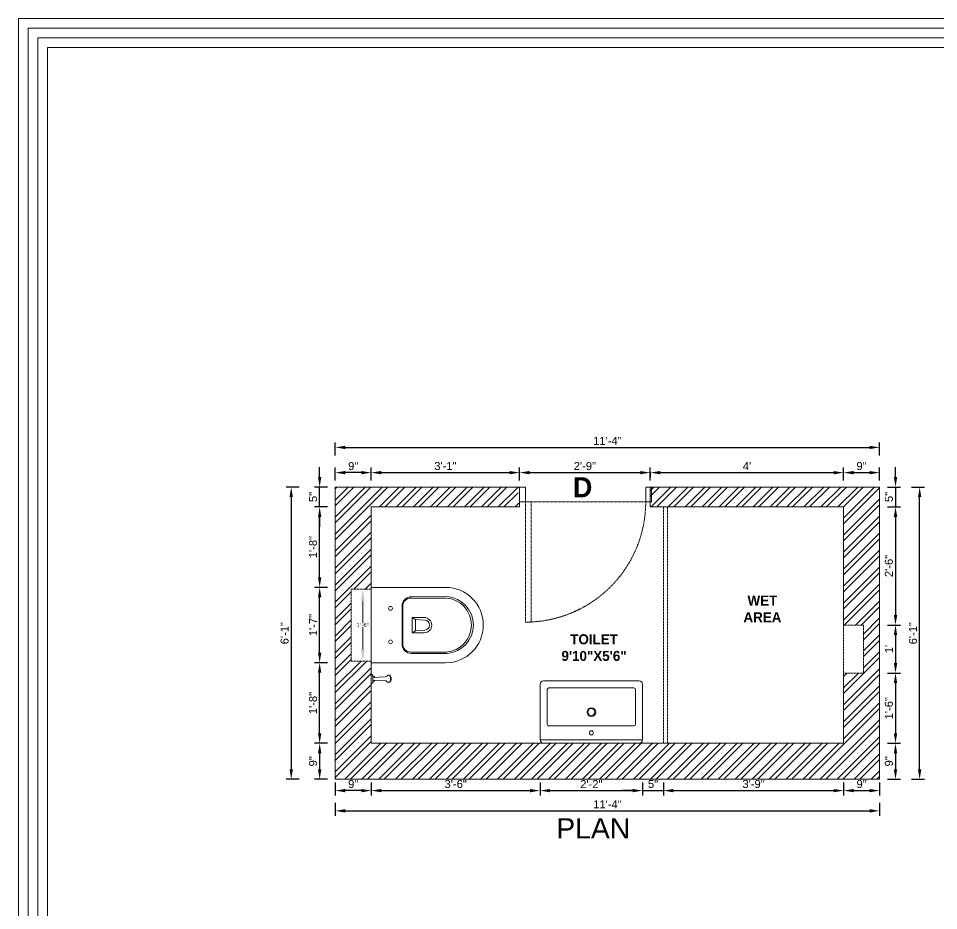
# Model space of a CAD drawing. Header units: inches. Extents: x 213 to 17763, y -4830 to 1802.
# Drawn here: x 7363.4 to 7593.3, y 1190.8 to 1413.7 of the extents above; entities that cross this region are included whole.
import ezdxf

# ---------------------------------------------------------------- set-up
doc = ezdxf.new("R2010")
doc.units = ezdxf.units.IN
doc.header["$MEASUREMENT"] = 0
for name, pattern in [('ACAD_ISO02W100', [15, 12, -3]), ('AUDIT_D_060311083008-3', [0]), ('DASHED2', [0.375, 0.25, -0.125]), ('HIDDEN', [0.375, 0.25, -0.125])]:
    doc.linetypes.add(name, pattern=pattern)
for name, color, linetype in [('.', 30, 'Continuous'), ('A-DOOR', 251, 'AUDIT_D_060311083008-3'), ('A-Door-Frame', 1, 'Continuous'), ('A-Door-Swing', 8, 'HIDDEN'), ('PDF2_0', 7, 'Continuous'), ('PDF3_Text', 1, 'Continuous')]:
    doc.layers.add(name, color=color, linetype=linetype)
doc.layers.add('A- FURNITURE', color=8, linetype='Continuous', lineweight=9)
doc.layers.add('ROD', color=7, linetype='Continuous', lineweight=9)
doc.layers.add('PDF2_MK. KITCHEN ESSENTAILS', color=7, linetype='Continuous', true_color=0x767676)
doc.layers.add('PDF3_0', color=7, linetype='Continuous', true_color=0x929498)
doc.styles.add('Annotative', font='arial.ttf')
doc.styles.add('b.k', font='verdana.ttf')
doc.styles.add('PDF Arial', font='arial.ttf')
doc.styles.get("Standard").update_dxf_attribs({"font": 'arial.ttf'})
doc.dimstyles.new('ISO-25', dxfattribs={"dimtxt": 4.5, "dimasz": 2.5, "dimexe": 1.25, "dimexo": 0.625, "dimtad": 1, "dimdec": 0, "dimlunit": 4, "dimtxsty": 'Standard', "dimcen": 2.5, "dimadec": 0, "dimazin": 0, "dimtfac": 1, "dimtdec": 0, "dimtmove": 0, "dimatfit": 3, "dimfxl": 1, "dimarcsym": 0})
doc.dimstyles.new('STANDARD$0', dxfattribs={"dimscale": 0, "dimtxt": 6, "dimasz": 3, "dimexe": 2, "dimexo": 2, "dimgap": 0, "dimtad": 0, "dimtih": 1, "dimtoh": 1, "dimdec": 1, "dimzin": 0, "dimdsep": 46, "dimlunit": 4, "dimtxsty": 'b.k', "dimcen": 2.5, "dimclrd": 256, "dimclre": 256, "dimclrt": 256, "dimadec": 0, "dimazin": 0, "dimtfac": 1, "dimtdec": 1, "dimtofl": 0, "dimtmove": 2, "dimatfit": 2, "dimfxl": 1, "dimfrac": 2, "dimtolj": 1, "dimtzin": 0, "dimlwd": 9, "dimlwe": 9, "dimarcsym": 0})

# ---------------------------------------------------------------- blocks, each defined once
blk = doc.blocks.new('*U34')
at = {"layer": 'A-Door-Frame', "lineweight": 5}
for p, q in [((0, -100), (0, 0)), ((900, -100), (900, 0))]:
    blk.add_line(p, q, dxfattribs=at)
for points in [[(0, -100), (40, -100), (40, 0), (0, 0)], [(900, -100), (860, -100), (860, 0), (900, 0)]]:
    blk.add_lwpolyline(points, dxfattribs=at)
at = {"layer": 'A-Door-Swing', "linetype": 'DASHED2', "lineweight": 5}
blk.add_line((47.3, 0), (867.3, 0), dxfattribs=at)
blk.add_lwpolyline([(40, 0), (40, 820), (80, 820), (80, 0)], close=True, dxfattribs=at)
blk.add_arc((40, 0), 820, 360, 90, dxfattribs=at)
blk = doc.blocks.new('wc4')
at = {"color": 0, "lineweight": 5}
for p, q in [((-7.08, 0), (-7.08, -13.97)), ((-7.08, 0), (7.08, 0)), ((7.08, 0), (7.08, -13.97)), ((-1.05, -8.29), (-1.43, -7.67)), ((1.05, -8.29), (1.43, -7.67))]:
    blk.add_line(p, q, dxfattribs=at)
for points in [[(5.33, -7.55, 0.414214), (3.58, -5.8), (-3.59, -5.8, 0.414214), (-5.34, -7.55), (-5.34, -14.24, 0.929975), (5.33, -14.24)], [(5.08, -7.43, 0.414214), (3.58, -5.93), (-3.59, -5.93, 0.414214), (-5.08, -7.43), (-5.08, -14.1, 0.928337), (5.08, -14.1)], [(-1.43, -9.93), (-1.43, -7.67), (1.43, -7.67), (1.43, -9.93, -1)], [(-0.93, -10.05), (-1.05, -8.29), (1.05, -8.29), (0.93, -10.05, -1)]]:
    blk.add_lwpolyline(points, format="xyb", close=True, dxfattribs=at)
for centre in [(-3.15, -3.62), (3.15, -3.62)]:
    blk.add_circle(centre, 0.366, dxfattribs=at)
blk.add_arc((0, -13.97), 7.09, 180, 0, dxfattribs=at)
blk = doc.blocks.new('wb18.')
at = {"color": 0, "lineweight": 5}
for p, q in [((-13.85, 0), (13.85, 0)), ((-14.85, -1), (14.85, -1)), ((-14.85, -17.11), (-14.85, -1)), ((14.85, -1), (14.85, -17.11)), ((-12.295, -5.055), (12.295, -5.055)), ((-12.795, -15.555), (-12.795, -5.555)), ((12.795, -5.555), (12.795, -15.555)), ((13.85, -18.11), (-13.85, -18.11)), ((12.295, -16.055), (-12.295, -16.055))]:
    blk.add_line(p, q, dxfattribs=at)
for centre, radius in [((0, -3.027), 0.586), ((0, -9.055), 1.25), ((0, -9.055), 1)]:
    blk.add_circle(centre, radius, dxfattribs=at)
for centre, radius, start, end in [((13.85, -1), 1, 360, 90), ((-13.85, -1), 1, 90, 180), ((-12.295, -5.555), 0.5, 90, 180), ((12.295, -5.555), 0.5, 360, 90), ((-12.295, -15.555), 0.5, 180, 270), ((12.295, -15.555), 0.5, 270, 0), ((-13.85, -17.11), 1, 180, 270), ((13.85, -17.11), 1, 270, 0)]:
    blk.add_arc(centre, radius, start, end, dxfattribs=at)
blk = doc.blocks.new('*D101')
at = {"color": 0, "linetype": 'ACAD_ISO02W100', "lineweight": -2, "transparency": 16777216}
for p, q in [((7442.51, 1304.55), (7442.51, 1307.8)), ((7578.51, 1304.55), (7578.51, 1307.8))]:
    blk.add_line(p, q, dxfattribs=at)
at = {"color": 0, "linetype": 'AUDIT_D_060311083008-3', "lineweight": -2, "transparency": 16777216}
blk.add_line((7445.01, 1306.55), (7576.01, 1306.55), dxfattribs=at)
at = {"color": 0, "transparency": 16777216}
for points in [[(7445.01, 1306.96), (7445.01, 1306.13), (7442.51, 1306.55)], [(7576.01, 1306.96), (7576.01, 1306.13), (7578.51, 1306.55)]]:
    blk.add_solid(points, dxfattribs=at)
at = {"layer": 'Defpoints', "color": 0, "transparency": 16777216}
for p in [(7578.51, 1306.55), (7442.51, 1287.62), (7578.51, 1287.62)]:
    blk.add_point(p, dxfattribs=at)
at = {"color": 0, "lineweight": 5, "transparency": 16777216, "insert": (7510.51, 1308.18), "char_height": 2, "attachment_point": 5}
blk.add_mtext('11\'-4"', dxfattribs=at)
blk = doc.blocks.new('*D102')
at = {"color": 0, "linetype": 'ACAD_ISO02W100', "lineweight": -2, "transparency": 16777216}
for p, q in [((7433.51, 1296.62), (7430.26, 1296.62)), ((7433.51, 1223.61), (7430.26, 1223.61))]:
    blk.add_line(p, q, dxfattribs=at)
at = {"color": 0, "linetype": 'AUDIT_D_060311083008-3', "lineweight": -2, "transparency": 16777216}
blk.add_line((7431.51, 1294.12), (7431.51, 1226.11), dxfattribs=at)
at = {"color": 0, "transparency": 16777216}
for points in [[(7431.1, 1294.12), (7431.93, 1294.12), (7431.51, 1296.62)], [(7431.1, 1226.11), (7431.93, 1226.11), (7431.51, 1223.61)]]:
    blk.add_solid(points, dxfattribs=at)
at = {"layer": 'Defpoints', "color": 0, "transparency": 16777216}
for p in [(7446.51, 1296.62), (7431.51, 1223.61), (7442.51, 1223.61)]:
    blk.add_point(p, dxfattribs=at)
at = {"color": 0, "lineweight": 5, "transparency": 16777216, "insert": (7429.87, 1260.12), "char_height": 2, "attachment_point": 5, "rotation": 90}
blk.add_mtext('6\'-1"', dxfattribs=at)
blk = doc.blocks.new('*D106')
at = {"color": 0, "linetype": 'AUDIT_D_060311083008-3', "lineweight": -2, "transparency": 16777216}
for p, q in [((7438.62, 1299.12), (7438.62, 1301.62)), ((7438.62, 1291.69), (7438.62, 1296.62)), ((7438.62, 1289.19), (7438.62, 1286.69))]:
    blk.add_line(p, q, dxfattribs=at)
at = {"color": 0, "linetype": 'ACAD_ISO02W100', "lineweight": -2, "transparency": 16777216}
for p, q in [((7440.62, 1296.62), (7437.37, 1296.62)), ((7440.62, 1291.69), (7437.37, 1291.69))]:
    blk.add_line(p, q, dxfattribs=at)
at = {"color": 0, "transparency": 16777216}
for points in [[(7438.21, 1299.12), (7439.04, 1299.12), (7438.62, 1296.62)], [(7438.21, 1289.19), (7439.04, 1289.19), (7438.62, 1291.69)]]:
    blk.add_solid(points, dxfattribs=at)
at = {"layer": 'Defpoints', "color": 0, "transparency": 16777216}
for p in [(7438.62, 1296.62), (7442.51, 1296.62), (7451.51, 1291.69)]:
    blk.add_point(p, dxfattribs=at)
at = {"color": 0, "lineweight": 5, "transparency": 16777216, "insert": (7436.98, 1294.16), "char_height": 2, "attachment_point": 5, "rotation": 90}
blk.add_mtext('5"', dxfattribs=at)
blk = doc.blocks.new('*D107')
at = {"color": 0, "linetype": 'ACAD_ISO02W100', "lineweight": -2, "transparency": 16777216}
for p, q in [((7442.51, 1298.24), (7442.51, 1301.49)), ((7451.51, 1298.24), (7451.51, 1301.49))]:
    blk.add_line(p, q, dxfattribs=at)
at = {"color": 0, "linetype": 'AUDIT_D_060311083008-3', "lineweight": -2, "transparency": 16777216}
blk.add_line((7449.01, 1300.24), (7445.01, 1300.24), dxfattribs=at)
at = {"color": 0, "transparency": 16777216}
for points in [[(7445.01, 1300.66), (7445.01, 1299.82), (7442.51, 1300.24)], [(7449.01, 1300.66), (7449.01, 1299.82), (7451.51, 1300.24)]]:
    blk.add_solid(points, dxfattribs=at)
at = {"layer": 'Defpoints', "color": 0, "transparency": 16777216}
for p in [(7442.51, 1300.24), (7442.51, 1296.62), (7451.51, 1291.69)]:
    blk.add_point(p, dxfattribs=at)
at = {"color": 0, "lineweight": 5, "transparency": 16777216, "insert": (7447.01, 1301.88), "char_height": 2, "attachment_point": 5}
blk.add_mtext('9"', dxfattribs=at)
blk = doc.blocks.new('*D108')
at = {"color": 0, "linetype": 'ACAD_ISO02W100', "lineweight": -2, "transparency": 16777216}
for p, q in [((7440.62, 1232.61), (7437.37, 1232.61)), ((7440.62, 1223.61), (7437.37, 1223.61))]:
    blk.add_line(p, q, dxfattribs=at)
at = {"color": 0, "linetype": 'AUDIT_D_060311083008-3', "lineweight": -2, "transparency": 16777216}
blk.add_line((7438.62, 1230.11), (7438.62, 1226.11), dxfattribs=at)
at = {"color": 0, "transparency": 16777216}
for points in [[(7438.21, 1230.11), (7439.04, 1230.11), (7438.62, 1232.61)], [(7438.21, 1226.11), (7439.04, 1226.11), (7438.62, 1223.61)]]:
    blk.add_solid(points, dxfattribs=at)
at = {"layer": 'Defpoints', "color": 0, "transparency": 16777216}
for p in [(7451.51, 1232.61), (7438.62, 1223.61), (7442.51, 1223.61)]:
    blk.add_point(p, dxfattribs=at)
at = {"color": 0, "lineweight": 5, "transparency": 16777216, "insert": (7436.98, 1228.11), "char_height": 2, "attachment_point": 5, "rotation": 90}
blk.add_mtext('9"', dxfattribs=at)
blk = doc.blocks.new('*D103')
at = {"color": 0, "linetype": 'ACAD_ISO02W100', "lineweight": -2, "transparency": 16777216}
for p, q in [((7442.51, 1217.73), (7442.51, 1214.48)), ((7578.53, 1217.73), (7578.53, 1214.48))]:
    blk.add_line(p, q, dxfattribs=at)
at = {"color": 0, "linetype": 'AUDIT_D_060311083008-3', "lineweight": -2, "transparency": 16777216}
blk.add_line((7445.01, 1215.73), (7576.03, 1215.73), dxfattribs=at)
at = {"color": 0, "transparency": 16777216}
for points in [[(7445.01, 1216.15), (7445.01, 1215.31), (7442.51, 1215.73)], [(7576.03, 1216.15), (7576.03, 1215.31), (7578.53, 1215.73)]]:
    blk.add_solid(points, dxfattribs=at)
at = {"layer": 'Defpoints', "color": 0, "transparency": 16777216}
for p in [(7442.51, 1224.62), (7578.53, 1223.61), (7578.53, 1215.73)]:
    blk.add_point(p, dxfattribs=at)
at = {"color": 0, "lineweight": 5, "transparency": 16777216, "insert": (7510.52, 1217.36), "char_height": 2, "attachment_point": 5}
blk.add_mtext('11\'-4"', dxfattribs=at)
blk = doc.blocks.new('*D104')
at = {"color": 0, "linetype": 'ACAD_ISO02W100', "lineweight": -2, "transparency": 16777216}
for p, q in [((7442.51, 1222.79), (7442.51, 1219.54)), ((7451.51, 1222.79), (7451.51, 1219.54))]:
    blk.add_line(p, q, dxfattribs=at)
at = {"color": 0, "linetype": 'AUDIT_D_060311083008-3', "lineweight": -2, "transparency": 16777216}
blk.add_line((7449.01, 1220.79), (7445.01, 1220.79), dxfattribs=at)
at = {"color": 0, "transparency": 16777216}
for points in [[(7445.01, 1221.2), (7445.01, 1220.37), (7442.51, 1220.79)], [(7449.01, 1221.2), (7449.01, 1220.37), (7451.51, 1220.79)]]:
    blk.add_solid(points, dxfattribs=at)
at = {"layer": 'Defpoints', "color": 0, "transparency": 16777216}
for p in [(7451.51, 1232.61), (7442.51, 1224.62), (7442.51, 1220.79)]:
    blk.add_point(p, dxfattribs=at)
at = {"color": 0, "lineweight": 5, "transparency": 16777216, "insert": (7447.01, 1222.43), "char_height": 2, "attachment_point": 5}
blk.add_mtext('9"', dxfattribs=at)
blk = doc.blocks.new('*D105')
at = {"color": 0, "linetype": 'AUDIT_D_060311083008-3', "lineweight": -2, "transparency": 16777216}
for p, q in [((7582.5, 1299.12), (7582.5, 1301.62)), ((7582.5, 1296.62), (7582.5, 1291.69)), ((7582.5, 1289.19), (7582.5, 1286.69))]:
    blk.add_line(p, q, dxfattribs=at)
at = {"color": 0, "linetype": 'ACAD_ISO02W100', "lineweight": -2, "transparency": 16777216}
for p, q in [((7580.5, 1296.62), (7583.75, 1296.62)), ((7580.5, 1291.69), (7583.75, 1291.69))]:
    blk.add_line(p, q, dxfattribs=at)
at = {"color": 0, "transparency": 16777216}
for points in [[(7582.08, 1299.12), (7582.92, 1299.12), (7582.5, 1296.62)], [(7582.08, 1289.19), (7582.92, 1289.19), (7582.5, 1291.69)]]:
    blk.add_solid(points, dxfattribs=at)
at = {"layer": 'Defpoints', "color": 0, "transparency": 16777216}
for p in [(7578.53, 1296.62), (7569.53, 1291.69), (7582.5, 1291.69)]:
    blk.add_point(p, dxfattribs=at)
at = {"color": 0, "lineweight": 5, "transparency": 16777216, "insert": (7580.86, 1294.16), "char_height": 2, "attachment_point": 5, "rotation": 90}
blk.add_mtext('5"', dxfattribs=at)
blk = doc.blocks.new('*D109')
at = {"color": 0, "linetype": 'ACAD_ISO02W100', "lineweight": -2, "transparency": 16777216}
for p, q in [((7580.5, 1232.61), (7583.75, 1232.61)), ((7580.5, 1223.61), (7583.75, 1223.61))]:
    blk.add_line(p, q, dxfattribs=at)
at = {"color": 0, "linetype": 'AUDIT_D_060311083008-3', "lineweight": -2, "transparency": 16777216}
blk.add_line((7582.5, 1230.11), (7582.5, 1226.11), dxfattribs=at)
at = {"color": 0, "transparency": 16777216}
for points in [[(7582.08, 1230.11), (7582.92, 1230.11), (7582.5, 1232.61)], [(7582.08, 1226.11), (7582.92, 1226.11), (7582.5, 1223.61)]]:
    blk.add_solid(points, dxfattribs=at)
at = {"layer": 'Defpoints', "color": 0, "transparency": 16777216}
for p in [(7569.53, 1232.61), (7578.53, 1223.61), (7582.5, 1223.61)]:
    blk.add_point(p, dxfattribs=at)
at = {"color": 0, "lineweight": 5, "transparency": 16777216, "insert": (7580.85, 1228.11), "char_height": 2, "attachment_point": 5, "rotation": 90}
blk.add_mtext('9"', dxfattribs=at)
blk = doc.blocks.new('*D110')
at = {"color": 0, "linetype": 'ACAD_ISO02W100', "lineweight": -2, "transparency": 16777216}
for p, q in [((7586.53, 1296.62), (7589.78, 1296.62)), ((7586.53, 1223.61), (7589.78, 1223.61))]:
    blk.add_line(p, q, dxfattribs=at)
at = {"color": 0, "linetype": 'AUDIT_D_060311083008-3', "lineweight": -2, "transparency": 16777216}
blk.add_line((7588.53, 1226.11), (7588.53, 1294.12), dxfattribs=at)
at = {"color": 0, "transparency": 16777216}
for points in [[(7588.11, 1294.12), (7588.95, 1294.12), (7588.53, 1296.62)], [(7588.11, 1226.11), (7588.95, 1226.11), (7588.53, 1223.61)]]:
    blk.add_solid(points, dxfattribs=at)
at = {"layer": 'Defpoints', "color": 0, "transparency": 16777216}
for p in [(7578.53, 1296.62), (7588.53, 1296.62), (7578.53, 1223.61)]:
    blk.add_point(p, dxfattribs=at)
at = {"color": 0, "lineweight": 5, "transparency": 16777216, "insert": (7586.88, 1260.12), "char_height": 2, "attachment_point": 5, "rotation": 90}
blk.add_mtext('6\'-1"', dxfattribs=at)
blk = doc.blocks.new('*D111')
at = {"color": 0, "linetype": 'ACAD_ISO02W100', "lineweight": -2, "transparency": 16777216}
for p, q in [((7451.51, 1298.24), (7451.51, 1301.49)), ((7488.56, 1298.24), (7488.56, 1301.49))]:
    blk.add_line(p, q, dxfattribs=at)
at = {"color": 0, "linetype": 'AUDIT_D_060311083008-3', "lineweight": -2, "transparency": 16777216}
blk.add_line((7454.01, 1300.24), (7486.06, 1300.24), dxfattribs=at)
at = {"color": 0, "transparency": 16777216}
for points in [[(7454.01, 1300.66), (7454.01, 1299.82), (7451.51, 1300.24)], [(7486.06, 1300.66), (7486.06, 1299.82), (7488.56, 1300.24)]]:
    blk.add_solid(points, dxfattribs=at)
at = {"layer": 'Defpoints', "color": 0, "transparency": 16777216}
for p in [(7488.56, 1300.24), (7488.56, 1296.62), (7451.51, 1291.69)]:
    blk.add_point(p, dxfattribs=at)
at = {"color": 0, "lineweight": 5, "transparency": 16777216, "insert": (7470.04, 1301.89), "char_height": 2, "attachment_point": 5}
blk.add_mtext('3\'-1"', dxfattribs=at)
blk = doc.blocks.new('*D112')
at = {"color": 0, "linetype": 'ACAD_ISO02W100', "lineweight": -2, "transparency": 16777216}
for p, q in [((7521.22, 1298.24), (7521.22, 1301.49)), ((7569.53, 1298.24), (7569.53, 1301.49))]:
    blk.add_line(p, q, dxfattribs=at)
at = {"color": 0, "linetype": 'AUDIT_D_060311083008-3', "lineweight": -2, "transparency": 16777216}
blk.add_line((7523.72, 1300.24), (7567.03, 1300.24), dxfattribs=at)
at = {"color": 0, "transparency": 16777216}
for points in [[(7523.72, 1300.66), (7523.72, 1299.82), (7521.22, 1300.24)], [(7567.03, 1300.66), (7567.03, 1299.82), (7569.53, 1300.24)]]:
    blk.add_solid(points, dxfattribs=at)
at = {"layer": 'Defpoints', "color": 0, "transparency": 16777216}
for p in [(7569.53, 1300.24), (7521.22, 1296.62), (7569.53, 1291.69)]:
    blk.add_point(p, dxfattribs=at)
at = {"color": 0, "lineweight": 5, "transparency": 16777216, "insert": (7545.38, 1301.86), "char_height": 2, "attachment_point": 5}
blk.add_mtext("4'", dxfattribs=at)
blk = doc.blocks.new('*D113')
at = {"color": 0, "linetype": 'ACAD_ISO02W100', "lineweight": -2, "transparency": 16777216}
for p, q in [((7569.53, 1298.24), (7569.53, 1301.49)), ((7578.51, 1298.24), (7578.51, 1301.49))]:
    blk.add_line(p, q, dxfattribs=at)
at = {"color": 0, "linetype": 'AUDIT_D_060311083008-3', "lineweight": -2, "transparency": 16777216}
blk.add_line((7572.03, 1300.24), (7576.01, 1300.24), dxfattribs=at)
at = {"color": 0, "transparency": 16777216}
for points in [[(7572.03, 1300.66), (7572.03, 1299.82), (7569.53, 1300.24)], [(7576.01, 1300.66), (7576.01, 1299.82), (7578.51, 1300.24)]]:
    blk.add_solid(points, dxfattribs=at)
at = {"layer": 'Defpoints', "color": 0, "transparency": 16777216}
for p in [(7578.51, 1300.24), (7578.51, 1296.62), (7569.53, 1291.69)]:
    blk.add_point(p, dxfattribs=at)
at = {"color": 0, "lineweight": 5, "transparency": 16777216, "insert": (7574.02, 1301.88), "char_height": 2, "attachment_point": 5}
blk.add_mtext('9"', dxfattribs=at)
blk = doc.blocks.new('*D114')
at = {"color": 0, "linetype": 'ACAD_ISO02W100', "lineweight": -2, "transparency": 16777216}
for p, q in [((7580.5, 1291.69), (7583.75, 1291.69)), ((7580.5, 1262.15), (7583.75, 1262.15))]:
    blk.add_line(p, q, dxfattribs=at)
at = {"color": 0, "linetype": 'AUDIT_D_060311083008-3', "lineweight": -2, "transparency": 16777216}
blk.add_line((7582.5, 1289.19), (7582.5, 1264.65), dxfattribs=at)
at = {"color": 0, "transparency": 16777216}
for points in [[(7582.08, 1289.19), (7582.92, 1289.19), (7582.5, 1291.69)], [(7582.08, 1264.65), (7582.92, 1264.65), (7582.5, 1262.15)]]:
    blk.add_solid(points, dxfattribs=at)
at = {"layer": 'Defpoints', "color": 0, "transparency": 16777216}
for p in [(7569.53, 1291.69), (7574.62, 1262.15), (7582.5, 1262.15)]:
    blk.add_point(p, dxfattribs=at)
at = {"color": 0, "lineweight": 5, "transparency": 16777216, "insert": (7580.85, 1276.92), "char_height": 2, "attachment_point": 5, "rotation": 90}
blk.add_mtext('2\'-6"', dxfattribs=at)
blk = doc.blocks.new('*D115')
at = {"color": 0, "linetype": 'ACAD_ISO02W100', "lineweight": -2, "transparency": 16777216}
for p, q in [((7580.5, 1262.15), (7583.75, 1262.15)), ((7580.5, 1250.15), (7583.75, 1250.15))]:
    blk.add_line(p, q, dxfattribs=at)
at = {"color": 0, "linetype": 'AUDIT_D_060311083008-3', "lineweight": -2, "transparency": 16777216}
blk.add_line((7582.5, 1259.65), (7582.5, 1252.65), dxfattribs=at)
at = {"color": 0, "transparency": 16777216}
for points in [[(7582.08, 1259.65), (7582.92, 1259.65), (7582.5, 1262.15)], [(7582.08, 1252.65), (7582.92, 1252.65), (7582.5, 1250.15)]]:
    blk.add_solid(points, dxfattribs=at)
at = {"layer": 'Defpoints', "color": 0, "transparency": 16777216}
for p in [(7574.62, 1262.15), (7574.53, 1250.15), (7582.5, 1250.15)]:
    blk.add_point(p, dxfattribs=at)
at = {"color": 0, "lineweight": 5, "transparency": 16777216, "insert": (7580.87, 1256.15), "char_height": 2, "attachment_point": 5, "rotation": 90}
blk.add_mtext("1'", dxfattribs=at)
blk = doc.blocks.new('*D116')
at = {"color": 0, "linetype": 'ACAD_ISO02W100', "lineweight": -2, "transparency": 16777216}
for p, q in [((7580.5, 1250.15), (7583.75, 1250.15)), ((7580.5, 1232.61), (7583.75, 1232.61))]:
    blk.add_line(p, q, dxfattribs=at)
at = {"color": 0, "linetype": 'AUDIT_D_060311083008-3', "lineweight": -2, "transparency": 16777216}
blk.add_line((7582.5, 1247.65), (7582.5, 1235.11), dxfattribs=at)
at = {"color": 0, "transparency": 16777216}
for points in [[(7582.08, 1247.65), (7582.92, 1247.65), (7582.5, 1250.15)], [(7582.08, 1235.11), (7582.92, 1235.11), (7582.5, 1232.61)]]:
    blk.add_solid(points, dxfattribs=at)
at = {"layer": 'Defpoints', "color": 0, "transparency": 16777216}
for p in [(7574.53, 1250.15), (7569.53, 1232.61), (7582.5, 1232.61)]:
    blk.add_point(p, dxfattribs=at)
at = {"color": 0, "lineweight": 5, "transparency": 16777216, "insert": (7580.85, 1241.38), "char_height": 2, "attachment_point": 5, "rotation": 90}
blk.add_mtext('1\'-6"', dxfattribs=at)
blk = doc.blocks.new('*D117')
at = {"color": 0, "linetype": 'ACAD_ISO02W100', "lineweight": -2, "transparency": 16777216}
for p, q in [((7451.51, 1222.79), (7451.51, 1219.54)), ((7493.71, 1222.79), (7493.71, 1219.54))]:
    blk.add_line(p, q, dxfattribs=at)
at = {"color": 0, "linetype": 'AUDIT_D_060311083008-3', "lineweight": -2, "transparency": 16777216}
blk.add_line((7454.01, 1220.79), (7491.21, 1220.79), dxfattribs=at)
at = {"color": 0, "transparency": 16777216}
for points in [[(7454.01, 1221.2), (7454.01, 1220.37), (7451.51, 1220.79)], [(7491.21, 1221.2), (7491.21, 1220.37), (7493.71, 1220.79)]]:
    blk.add_solid(points, dxfattribs=at)
at = {"layer": 'Defpoints', "color": 0, "transparency": 16777216}
for p in [(7451.51, 1232.61), (7493.71, 1233.47), (7493.71, 1220.79)]:
    blk.add_point(p, dxfattribs=at)
at = {"color": 0, "lineweight": 5, "transparency": 16777216, "insert": (7472.61, 1222.43), "char_height": 2, "attachment_point": 5}
blk.add_mtext('3\'-6"', dxfattribs=at)
blk = doc.blocks.new('*D118')
at = {"color": 0, "linetype": 'ACAD_ISO02W100', "lineweight": -2, "transparency": 16777216}
for p, q in [((7493.71, 1222.79), (7493.71, 1219.54)), ((7519.32, 1222.79), (7519.32, 1219.54))]:
    blk.add_line(p, q, dxfattribs=at)
at = {"color": 0, "linetype": 'AUDIT_D_060311083008-3', "lineweight": -2, "transparency": 16777216}
blk.add_line((7496.21, 1220.79), (7516.82, 1220.79), dxfattribs=at)
at = {"color": 0, "transparency": 16777216}
for points in [[(7496.21, 1221.2), (7496.21, 1220.37), (7493.71, 1220.79)], [(7516.82, 1221.2), (7516.82, 1220.37), (7519.32, 1220.79)]]:
    blk.add_solid(points, dxfattribs=at)
at = {"layer": 'Defpoints', "color": 0, "transparency": 16777216}
for p in [(7493.71, 1233.47), (7519.32, 1233.47), (7519.32, 1220.79)]:
    blk.add_point(p, dxfattribs=at)
at = {"color": 0, "lineweight": 5, "transparency": 16777216, "insert": (7506.51, 1222.42), "char_height": 2, "attachment_point": 5}
blk.add_mtext('2\'-2"', dxfattribs=at)
blk = doc.blocks.new('*D119')
at = {"color": 0, "linetype": 'ACAD_ISO02W100', "lineweight": -2, "transparency": 16777216}
for p, q in [((7519.32, 1222.79), (7519.32, 1219.54)), ((7524.53, 1222.79), (7524.53, 1219.54))]:
    blk.add_line(p, q, dxfattribs=at)
at = {"color": 0, "linetype": 'AUDIT_D_060311083008-3', "lineweight": -2, "transparency": 16777216}
for p, q in [((7516.82, 1220.79), (7514.32, 1220.79)), ((7519.32, 1220.79), (7524.53, 1220.79)), ((7527.03, 1220.79), (7529.53, 1220.79))]:
    blk.add_line(p, q, dxfattribs=at)
at = {"color": 0, "transparency": 16777216}
for points in [[(7516.82, 1221.2), (7516.82, 1220.37), (7519.32, 1220.79)], [(7527.03, 1221.2), (7527.03, 1220.37), (7524.53, 1220.79)]]:
    blk.add_solid(points, dxfattribs=at)
at = {"layer": 'Defpoints', "color": 0, "transparency": 16777216}
for p in [(7519.32, 1233.47), (7524.53, 1232.61), (7524.53, 1220.79)]:
    blk.add_point(p, dxfattribs=at)
at = {"color": 0, "lineweight": 5, "transparency": 16777216, "insert": (7521.92, 1222.43), "char_height": 2, "attachment_point": 5}
blk.add_mtext('5"', dxfattribs=at)
blk = doc.blocks.new('*D120')
at = {"color": 0, "linetype": 'ACAD_ISO02W100', "lineweight": -2, "transparency": 16777216}
for p, q in [((7524.53, 1222.79), (7524.53, 1219.54)), ((7569.53, 1222.79), (7569.53, 1219.54))]:
    blk.add_line(p, q, dxfattribs=at)
at = {"color": 0, "linetype": 'AUDIT_D_060311083008-3', "lineweight": -2, "transparency": 16777216}
blk.add_line((7527.03, 1220.79), (7567.03, 1220.79), dxfattribs=at)
at = {"color": 0, "transparency": 16777216}
for points in [[(7527.03, 1221.2), (7527.03, 1220.37), (7524.53, 1220.79)], [(7567.03, 1221.2), (7567.03, 1220.37), (7569.53, 1220.79)]]:
    blk.add_solid(points, dxfattribs=at)
at = {"layer": 'Defpoints', "color": 0, "transparency": 16777216}
for p in [(7524.53, 1232.61), (7569.53, 1232.61), (7569.53, 1220.79)]:
    blk.add_point(p, dxfattribs=at)
at = {"color": 0, "lineweight": 5, "transparency": 16777216, "insert": (7547.03, 1222.43), "char_height": 2, "attachment_point": 5}
blk.add_mtext('3\'-9"', dxfattribs=at)
blk = doc.blocks.new('*D121')
at = {"color": 0, "linetype": 'ACAD_ISO02W100', "lineweight": -2, "transparency": 16777216}
for p, q in [((7569.53, 1222.79), (7569.53, 1219.54)), ((7578.53, 1222.79), (7578.53, 1219.54))]:
    blk.add_line(p, q, dxfattribs=at)
at = {"color": 0, "linetype": 'AUDIT_D_060311083008-3', "lineweight": -2, "transparency": 16777216}
blk.add_line((7572.03, 1220.79), (7576.03, 1220.79), dxfattribs=at)
at = {"color": 0, "transparency": 16777216}
for points in [[(7572.03, 1221.2), (7572.03, 1220.37), (7569.53, 1220.79)], [(7576.03, 1221.2), (7576.03, 1220.37), (7578.53, 1220.79)]]:
    blk.add_solid(points, dxfattribs=at)
at = {"layer": 'Defpoints', "color": 0, "transparency": 16777216}
for p in [(7569.53, 1232.61), (7578.53, 1233.89), (7578.53, 1220.79)]:
    blk.add_point(p, dxfattribs=at)
at = {"color": 0, "lineweight": 5, "transparency": 16777216, "insert": (7574.03, 1222.43), "char_height": 2, "attachment_point": 5}
blk.add_mtext('9"', dxfattribs=at)
blk = doc.blocks.new('*D122')
at = {"color": 0, "linetype": 'ACAD_ISO02W100', "lineweight": -2, "transparency": 16777216}
for p, q in [((7440.62, 1252.73), (7437.37, 1252.73)), ((7440.62, 1232.61), (7437.37, 1232.61))]:
    blk.add_line(p, q, dxfattribs=at)
at = {"color": 0, "linetype": 'AUDIT_D_060311083008-3', "lineweight": -2, "transparency": 16777216}
blk.add_line((7438.62, 1235.11), (7438.62, 1250.23), dxfattribs=at)
at = {"color": 0, "transparency": 16777216}
for points in [[(7438.21, 1250.23), (7439.04, 1250.23), (7438.62, 1252.73)], [(7438.21, 1235.11), (7439.04, 1235.11), (7438.62, 1232.61)]]:
    blk.add_solid(points, dxfattribs=at)
at = {"layer": 'Defpoints', "color": 0, "transparency": 16777216}
for p in [(7438.62, 1252.73), (7451.51, 1252.73), (7451.51, 1232.61)]:
    blk.add_point(p, dxfattribs=at)
at = {"color": 0, "lineweight": 5, "transparency": 16777216, "insert": (7436.98, 1242.67), "char_height": 2, "attachment_point": 5, "rotation": 90}
blk.add_mtext('1\'-8"', dxfattribs=at)
blk = doc.blocks.new('*D123')
at = {"color": 0, "linetype": 'ACAD_ISO02W100', "lineweight": -2, "transparency": 16777216}
for p, q in [((7440.62, 1271.57), (7437.37, 1271.57)), ((7440.62, 1252.73), (7437.37, 1252.73))]:
    blk.add_line(p, q, dxfattribs=at)
at = {"color": 0, "linetype": 'AUDIT_D_060311083008-3', "lineweight": -2, "transparency": 16777216}
blk.add_line((7438.62, 1255.23), (7438.62, 1269.07), dxfattribs=at)
at = {"color": 0, "transparency": 16777216}
for points in [[(7438.21, 1269.07), (7439.04, 1269.07), (7438.62, 1271.57)], [(7438.21, 1255.23), (7439.04, 1255.23), (7438.62, 1252.73)]]:
    blk.add_solid(points, dxfattribs=at)
at = {"layer": 'Defpoints', "color": 0, "transparency": 16777216}
for p in [(7438.62, 1271.57), (7451.51, 1271.57), (7451.51, 1252.73)]:
    blk.add_point(p, dxfattribs=at)
at = {"color": 0, "lineweight": 5, "transparency": 16777216, "insert": (7437, 1262.15), "char_height": 2, "attachment_point": 5, "rotation": 90}
blk.add_mtext('1\'-7"', dxfattribs=at)
blk = doc.blocks.new('*D124')
at = {"color": 0, "linetype": 'ACAD_ISO02W100', "lineweight": -2, "transparency": 16777216}
for p, q in [((7440.62, 1291.69), (7437.37, 1291.69)), ((7440.62, 1271.57), (7437.37, 1271.57))]:
    blk.add_line(p, q, dxfattribs=at)
at = {"color": 0, "linetype": 'AUDIT_D_060311083008-3', "lineweight": -2, "transparency": 16777216}
blk.add_line((7438.62, 1274.07), (7438.62, 1289.19), dxfattribs=at)
at = {"color": 0, "transparency": 16777216}
for points in [[(7438.21, 1289.19), (7439.04, 1289.19), (7438.62, 1291.69)], [(7438.21, 1274.07), (7439.04, 1274.07), (7438.62, 1271.57)]]:
    blk.add_solid(points, dxfattribs=at)
at = {"layer": 'Defpoints', "color": 0, "transparency": 16777216}
for p in [(7438.62, 1291.69), (7451.51, 1291.69), (7451.51, 1271.57)]:
    blk.add_point(p, dxfattribs=at)
at = {"color": 0, "lineweight": 5, "transparency": 16777216, "insert": (7436.98, 1281.63), "char_height": 2, "attachment_point": 5, "rotation": 90}
blk.add_mtext('1\'-8"', dxfattribs=at)
blk = doc.blocks.new('*D140')
at = {"color": 0, "linetype": 'ACAD_ISO02W100', "lineweight": -2, "transparency": 16777216}
for p, q in [((7488.56, 1298.24), (7488.56, 1301.49)), ((7521.22, 1300.24), (7521.22, 1298.99))]:
    blk.add_line(p, q, dxfattribs=at)
at = {"color": 0, "linetype": 'AUDIT_D_060311083008-3', "lineweight": -2, "transparency": 16777216}
blk.add_line((7491.06, 1300.24), (7518.72, 1300.24), dxfattribs=at)
at = {"color": 0, "transparency": 16777216}
for points in [[(7491.06, 1300.66), (7491.06, 1299.82), (7488.56, 1300.24)], [(7518.72, 1300.66), (7518.72, 1299.82), (7521.22, 1300.24)]]:
    blk.add_solid(points, dxfattribs=at)
at = {"layer": 'Defpoints', "color": 0, "transparency": 16777216}
for p in [(7521.22, 1300.24), (7521.22, 1300.24), (7488.56, 1296.62)]:
    blk.add_point(p, dxfattribs=at)
at = {"color": 0, "lineweight": 5, "transparency": 16777216, "insert": (7504.89, 1301.88), "char_height": 2, "attachment_point": 5}
blk.add_mtext('2\'-9"', dxfattribs=at)
blk = doc.blocks.new('*D142')
at = {"lineweight": 9, "transparency": 16777216}
for p, q in [((7451.01, 1271.15), (7451.41, 1271.15)), ((7449.41, 1268.15), (7449.41, 1262.67)), ((7449.41, 1256.15), (7449.41, 1261.63)), ((7451.01, 1253.15), (7451.41, 1253.15))]:
    blk.add_line(p, q, dxfattribs=at)
at = {"transparency": 16777216}
for points in [[(7448.91, 1268.15), (7449.91, 1268.15), (7449.41, 1271.15)], [(7448.91, 1256.15), (7449.91, 1256.15), (7449.41, 1253.15)]]:
    blk.add_solid(points, dxfattribs=at)
at = {"layer": 'Defpoints', "color": 0, "transparency": 16777216}
for p in [(7449.01, 1271.15), (7449.01, 1253.15), (7449.41, 1253.15)]:
    blk.add_point(p, dxfattribs=at)
at = {"lineweight": 5, "transparency": 16777216, "insert": (7449.41, 1262.15), "char_height": 1, "attachment_point": 5, "style": 'b.k'}
blk.add_mtext('\\A1;1\'-6"', dxfattribs=at)

msp = doc.modelspace()

# ---------------------------------------------------------------- hatches: boundary and pattern name
at = {"layer": '.', "lineweight": 5}
h = msp.add_hatch(dxfattribs=at)
h.set_pattern_fill('ANSI32', color=1, scale=8)
h.set_pattern_definition([(45, (6001.512, 637.2534), (-2.1213203, 2.1213203), []), (45, (6002.9263, 637.2534), (-2.1213203, 2.1213203), [])])
h.paths.add_polyline_path([(7451.51, 1291.69), (7488.56, 1291.69), (7488.56, 1292.96), (7488.22, 1292.96), (7488.22, 1296.62), (7442.51, 1296.62), (7442.51, 1223.61), (7578.53, 1223.61), (7578.53, 1296.62), (7521.22, 1296.62), (7521.22, 1292.96), (7521.22, 1291.69), (7569.53, 1291.69), (7569.53, 1262.15), (7574.53, 1262.15), (7574.53, 1250.15), (7569.53, 1250.15), (7569.53, 1232.61), (7451.51, 1232.61), (7451.51, 1250.15), (7451.51, 1253.15), (7446.51, 1253.15), (7446.51, 1271.15), (7451.51, 1271.15)])

# ---------------------------------------------------------------- linework, layer by layer
at = {"lineweight": 5}
for p, q in [((7442.51, 1223.61), (7442.51, 1296.62)), ((7488.56, 1296.62), (7442.51, 1296.62)), ((7488.56, 1291.69), (7488.56, 1296.62)), ((7578.53, 1296.62), (7521.22, 1296.62)), ((7578.53, 1223.61), (7578.53, 1296.62)), ((7451.51, 1271.15), (7451.51, 1291.69)), ((7488.56, 1291.69), (7451.51, 1291.69)), ((7521.22, 1291.69), (7569.53, 1291.69)), ((7569.53, 1262.15), (7569.53, 1291.69)), ((7569.53, 1291.69), (7569.53, 1262.15)), ((7451.51, 1244.61), (7451.51, 1253.15)), ((7451.51, 1232.61), (7451.51, 1250.15)), ((7569.53, 1232.61), (7569.53, 1250.15)), ((7569.53, 1250.15), (7569.53, 1232.61))]:
    msp.add_line(p, q, dxfattribs=at)
at = {"color": 4, "linetype": 'DASHED2', "lineweight": 5}
for p, q in [((7524.53, 1232.61), (7524.53, 1291.69)), ((7525.53, 1232.61), (7525.53, 1291.69))]:
    msp.add_line(p, q, dxfattribs=at)
at = {"linetype": 'DASHED2', "lineweight": 5}
for p, q in [((7446.51, 1253.15), (7446.51, 1271.15)), ((7451.51, 1271.15), (7446.51, 1271.15)), ((7451.51, 1271.15), (7451.51, 1253.15)), ((7569.53, 1262.15), (7574.62, 1262.15)), ((7569.53, 1262.15), (7569.53, 1250.15)), ((7574.53, 1262.15), (7574.53, 1250.15)), ((7451.51, 1253.15), (7446.51, 1253.15)), ((7569.53, 1250.15), (7574.53, 1250.15))]:
    msp.add_line(p, q, dxfattribs=at)
at = {"layer": 'PDF2_0', "lineweight": 5}
msp.add_lwpolyline([(8022.29, 842.69), (7363.35, 842.69), (7363.35, 1413.74), (8168.71, 1413.74), (8168.71, 989.11, -0.414214)], format="xyb", close=True, dxfattribs=at)
for points in [[(8022.29, 845.12), (7365.77, 845.12), (7365.77, 1411.32), (8166.29, 1411.32), (8166.29, 989.11, -0.414214), (8022.29, 845.12)], [(8022.29, 847.56), (7368.22, 847.56), (7368.22, 1408.88), (8163.85, 1408.88), (8163.85, 989.11, -0.414214), (8022.29, 847.56)]]:
    msp.add_lwpolyline(points, format="xyb", dxfattribs=at)
msp.add_lwpolyline([(7370.66, 1406.44), (8026.93, 1406.44), (8026.93, 865.37), (7370.66, 865.37)], close=True, dxfattribs=at)
at = {"layer": 'PDF2_MK. KITCHEN ESSENTAILS', "lineweight": 5}
msp.add_lwpolyline([(7370.66, 865.37), (8026.93, 865.37), (8026.93, 1406.44), (7370.66, 1406.44)], close=True, dxfattribs=at)
at = {"layer": 'PDF3_0', "color": 251, "lineweight": 5, "true_color": 0x535353}
for points in [[(7451.94, 1247.86), (7451.94, 1249.56, 0.257222), (7451.51, 1249.99), (7451.51, 1247.44)], [(7455.06, 1248.26, -0.144297), (7455.39, 1248.08, 0.095032), (7455.6, 1247.91, 0.130986), (7455.85, 1247.84, 0.130986), (7456.12, 1247.9, 0.106533), (7456.35, 1248.1, 0.083894), (7456.47, 1248.38, 0.072753), (7456.52, 1248.72, 0.072753), (7456.49, 1249.08, 0.083894), (7456.35, 1249.35, 0.106533), (7456.1, 1249.55, 0.130986), (7455.85, 1249.62, 0.130986), (7455.6, 1249.56, 0.095032), (7455.4, 1249.37, -0.144297), (7455.05, 1249.21), (7451.94, 1249.05)]]:
    msp.add_lwpolyline(points, format="xyb", dxfattribs=at)
msp.add_lwpolyline([(7451.94, 1248.4), (7455.05, 1248.23)], dxfattribs=at)
for centre, radius, start, end in [((7451.97, 1248.94), 0.453, 18.5394, 91.7633), ((7455.17, 1248.72), 1.19, 324.4757, 35.5243), ((7451.36, 1248.06), 0.619, 286.1499, 343.8501), ((7451.97, 1248.52), 0.453, 268.2367, 341.4606)]:
    msp.add_arc(centre, radius, start, end, dxfattribs=at)
at = {"layer": 'ROD', "color": 0, "lineweight": 5}
for p, q in [((7569.53, 1232.61), (7451.51, 1232.61)), ((7578.53, 1223.61), (7442.51, 1223.61))]:
    msp.add_line(p, q, dxfattribs=at)
for points in [[(7521.22, 1291.69), (7521.22, 1296.62)], [(7458.63, 1291.69), (7461.09, 1291.69)]]:
    msp.add_lwpolyline(points, dxfattribs=at)

# ---------------------------------------------------------------- block references
at = {"layer": 'A- FURNITURE', "lineweight": 5}
for name, p, xscale, yscale, zscale, rotation in [('wc4', (7451.51, 1262.15), -1.329534662868032, 1.329534662868033, 1.329534662868033, 90.00153061048236), ('wb18.', (7506.51, 1232.61), 0.8620318860244268, 0.8620318860244268, 0.8620318860244268, 180.001530610482)]:
    msp.add_blockref(name, p, dxfattribs=dict(at, xscale=xscale, yscale=yscale, zscale=zscale, rotation=rotation))
at = {"layer": 'A-DOOR', "lineweight": 5, "xscale": -0.03666666666666651, "yscale": 0.03666666666666651, "zscale": 0.03666666666666651, "rotation": 180}
msp.add_blockref('*U34', (7488.56, 1292.96), dxfattribs=at)

# ---------------------------------------------------------------- texts
at = {"lineweight": 5, "attachment_point": 1, "style": 'Annotative'}
for s, insert, char_height, width in [('\\pxqc;{\\fAIGDT|b1|i0|c2|p2;\\C6;D}', (7498.67, 1299.1), 5, 11.3393), ('\\pxi-3,l4,qc,t4;{\\fAIGDT|b0|i0|c2|p2;\\C6; \\fAIGDT|b1|i0|c2|p2;WET\\P AREA}', (7534.55, 1269.53), 2.5, 25.9623), ('\\pxqc;{\\fAIGDT|b1|i0|c2|p2;\\C6;TOILET\\P9\'10"X5\'6"}', (7501.51, 1259.86), 2.5, 11.3393)]:
    msp.add_mtext(s, dxfattribs=dict(at, insert=insert, char_height=char_height, width=width))
at = {"layer": 'PDF3_Text', "lineweight": 5, "insert": (7497.73, 1208.83), "char_height": 5.069, "attachment_point": 7, "style": 'PDF Arial'}
msp.add_mtext('PLAN', dxfattribs=at)

# ---------------------------------------------------------------- dimensions: what is measured, and where the dimension line sits
at = {"lineweight": 5}
for base, p1, p2, picture, middle in [((7578.51, 1306.55), (7442.51, 1287.62), (7578.51, 1287.62), '*D101', (7510.51, 1308.18)), ((7442.51, 1300.24), (7451.51, 1291.69), (7442.51, 1296.62), '*D107', (7447.01, 1301.88)), ((7488.56, 1300.24), (7451.51, 1291.69), (7488.56, 1296.62), '*D111', (7470.04, 1301.89)), ((7521.22, 1300.24), (7488.56, 1296.62), (7521.22, 1300.24), '*D140', (7504.89, 1301.88)), ((7569.53, 1300.24), (7521.22, 1296.62), (7569.53, 1291.69), '*D112', (7545.38, 1301.86)), ((7578.51, 1300.24), (7569.53, 1291.69), (7578.51, 1296.62), '*D113', (7574.02, 1301.88)), ((7442.51, 1220.79), (7451.51, 1232.61), (7442.51, 1224.62), '*D104', (7447.01, 1222.43)), ((7493.71, 1220.79), (7451.51, 1232.61), (7493.71, 1233.47), '*D117', (7472.61, 1222.43)), ((7519.32, 1220.79), (7493.71, 1233.47), (7519.32, 1233.47), '*D118', (7506.51, 1222.42)), ((7524.53, 1220.79), (7519.32, 1233.47), (7524.53, 1232.61), '*D119', (7521.92, 1222.43)), ((7569.53, 1220.79), (7524.53, 1232.61), (7569.53, 1232.61), '*D120', (7547.03, 1222.43)), ((7578.53, 1220.79), (7569.53, 1232.61), (7578.53, 1233.89), '*D121', (7574.03, 1222.43)), ((7578.53, 1215.73), (7442.51, 1224.62), (7578.53, 1223.61), '*D103', (7510.52, 1217.36))]:
    dim = msp.add_linear_dim(base=base, p1=p1, p2=p2, dimstyle='ISO-25', override={"dimtxt": 2, "dimtmove": 1, "dimfxl": 2, "dimfxlon": 1, "dimarcsym": 2}, dxfattribs=at)
    dim.commit()
    dim.dimension.update_dxf_attribs({"geometry": picture, "text_midpoint": middle})
for base, p1, p2, picture, middle in [((7438.62, 1296.62), (7451.51, 1291.69), (7442.51, 1296.62), '*D106', (7436.98, 1294.16)), ((7582.5, 1291.69), (7578.53, 1296.62), (7569.53, 1291.69), '*D105', (7580.86, 1294.16)), ((7431.51, 1223.61), (7446.51, 1296.62), (7442.51, 1223.61), '*D102', (7429.87, 1260.12)), ((7588.53, 1296.62), (7578.53, 1223.61), (7578.53, 1296.62), '*D110', (7586.88, 1260.12)), ((7438.62, 1291.69), (7451.51, 1271.57), (7451.51, 1291.69), '*D124', (7436.98, 1281.63)), ((7582.5, 1262.15), (7569.53, 1291.69), (7574.62, 1262.15), '*D114', (7580.85, 1276.92)), ((7438.62, 1271.57), (7451.51, 1252.73), (7451.51, 1271.57), '*D123', (7437, 1262.15)), ((7582.5, 1250.15), (7574.62, 1262.15), (7574.53, 1250.15), '*D115', (7580.87, 1256.15)), ((7438.62, 1252.73), (7451.51, 1232.61), (7451.51, 1252.73), '*D122', (7436.98, 1242.67)), ((7582.5, 1232.61), (7574.53, 1250.15), (7569.53, 1232.61), '*D116', (7580.85, 1241.38)), ((7438.62, 1223.61), (7451.51, 1232.61), (7442.51, 1223.61), '*D108', (7436.98, 1228.11)), ((7582.5, 1223.61), (7569.53, 1232.61), (7578.53, 1223.61), '*D109', (7580.85, 1228.11))]:
    dim = msp.add_linear_dim(base=base, p1=p1, p2=p2, angle=90, dimstyle='ISO-25', override={"dimtxt": 2, "dimtmove": 1, "dimfxl": 2, "dimfxlon": 1, "dimarcsym": 2}, dxfattribs=at)
    dim.commit()
    dim.dimension.update_dxf_attribs({"geometry": picture, "text_midpoint": middle})
dim = msp.add_aligned_dim(p1=(7449.01, 1271.15), p2=(7449.01, 1253.15), distance=0.39, dimstyle='STANDARD$0', override={"dimscale": 1, "dimtxt": 1, "dimfxl": 2, "dimarcsym": 1}, dxfattribs=at)
dim.commit()
dim.dimension.update_dxf_attribs({"geometry": '*D142', "text_midpoint": (7449.41, 1262.15)})

doc.saveas('drawing.dxf')
